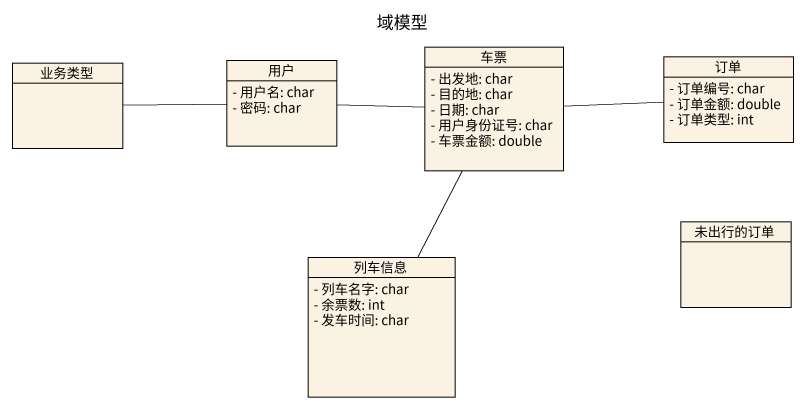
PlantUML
@startuml
title 域模型
hide circle
hide empty members
skinparam classAttributeIconSize 0
class 业务类型
class 用户 {
  - 用户名: char
  - 密码: char
}
class 车票 {
  - 出发地: char
  - 目的地: char
  - 日期: char
  - 用户身份证号: char
  - 车票金额: double
}
class 订单 {
  - 订单编号: char
  - 订单金额: double
  - 订单类型: int
}
class 列车信息 {
  - 列车名字: char
  - 余票数: int
  - 发车时间: char
}
class 未出行的订单
用户 -left- 业务类型
用户 -right- 车票
车票 -right- 订单
列车信息 -up- 车票
@enduml
